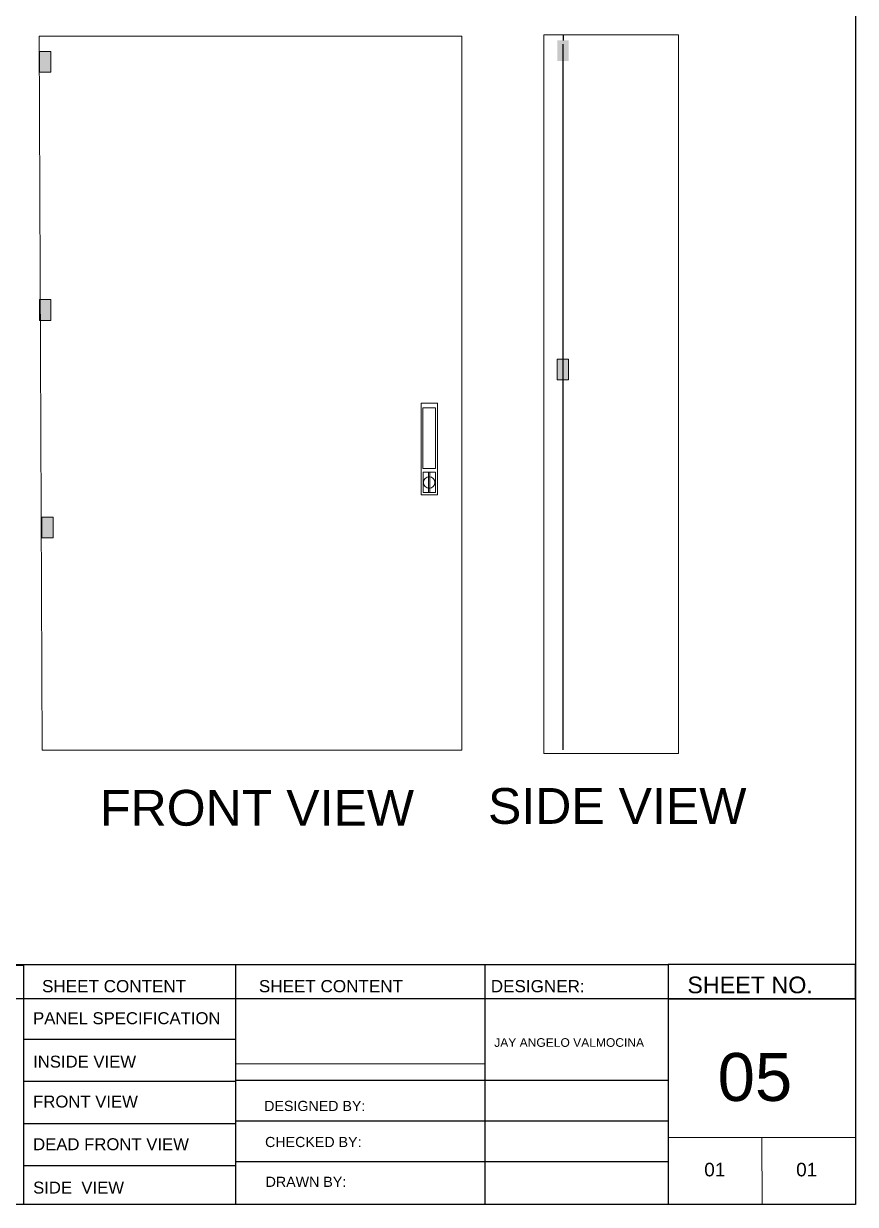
# Model space of a CAD drawing. Header units: inches. Extents: x 18739 to 22272, y 3658 to 7913.
# Drawn here: x 21909.2 to 21995.3, y 5036.1 to 5158.3 of the extents above; entities that cross this region are included whole.
import ezdxf

# ---------------------------------------------------------------- set-up
doc = ezdxf.new("R2010")
doc.units = ezdxf.units.IN
doc.header["$MEASUREMENT"] = 0
doc.layers.add('DOOR', color=1, linetype='Continuous')
doc.layers.add('ENCLOSRURE', color=7, linetype='Continuous', lineweight=20)
doc.styles.get("Standard").update_dxf_attribs({"font": 'arial.ttf'})
doc.styles.add('style2', font='swissk.ttf')

msp = doc.modelspace()

# ---------------------------------------------------------------- hatches: boundary and pattern name
at = {"layer": 'ENCLOSRURE'}
h = msp.add_hatch(color=0, dxfattribs=at)
h.dxf.hatch_style = 1
h.paths.add_polyline_path([(21965.61541, 5156.61349), (21964.44847, 5156.61349), (21964.44847, 5154.44775), (21965.61541, 5154.44775)])
h = msp.add_hatch(color=0, dxfattribs=at)
h.dxf.hatch_style = 1
h.paths.add_polyline_path([(21912.02189, 5155.4573), (21910.85422, 5155.4573), (21910.85422, 5153.29155), (21912.02189, 5153.29155)])
h = msp.add_hatch(color=0, dxfattribs=at)
h.dxf.hatch_style = 1
h.paths.add_polyline_path([(21912.02189, 5129.76126), (21910.85422, 5129.76126), (21910.85422, 5127.59552), (21912.02189, 5127.59552)])
h = msp.add_hatch(color=0, dxfattribs=at)
h.dxf.hatch_style = 1
h.paths.add_polyline_path([(21965.61541, 5123.595), (21964.44847, 5123.595), (21964.44847, 5121.42925), (21965.61541, 5121.42925)])
h = msp.add_hatch(color=0, dxfattribs=at)
h.dxf.hatch_style = 1
h.paths.add_polyline_path([(21912.27467, 5107.2359), (21911.107, 5107.2359), (21911.107, 5105.07016), (21912.27467, 5105.07016)])

# ---------------------------------------------------------------- linework, layer by layer
for p, q in [((21965.04445, 5157.16471), (21965.04445, 5156.59416)), ((21728.08356, 5060.89222, 0.00935), (21975.93116, 5060.89222, 0.00935)), ((21931.18886, 5036.06926, 0.01028), (21931.18886, 5060.83315, 0.01028)), ((21956.97741, 5036.06926, 0.01028), (21956.97741, 5060.83315, 0.01028)), ((21975.93116, 5060.89222, 0.01028), (21975.93116, 5036.07519, 0.01028)), ((21995.19347, 5057.34256, 0.01028), (21796.87144, 5057.34254, -0.00122)), ((21931.18886, 5053.13758, 77.40414), (21909.2127, 5053.13758, 77.40583)), ((21931.18886, 5048.78037, 77.40414), (21909.2127, 5048.78037, 77.40583)), ((21975.93116, 5048.9123, 0.00863), (21931.18886, 5048.9123, 0.01028)), ((21975.93116, 5044.69716, 0.00863), (21931.19379, 5044.69716, 0.01028)), ((21931.18886, 5044.42316, 77.40414), (21909.2127, 5044.42316, 77.40583)), ((21931.18886, 5040.06595, 77.40414), (21909.2127, 5040.06595, 77.40583)), ((21975.93116, 5040.48203, 0.00863), (21931.18886, 5040.48203, 0.01027))]:
    msp.add_line(p, q)
at = {"color": 0}
msp.add_line((21965.0058, 5156.18419), (21965.0058, 5083.12848), dxfattribs=at)
at = {"elevation": 0.01028}
for points in [[(21728.08356, 5036.06926), (21728.08356, 5243.87434), (21995.29541, 5243.87434), (21995.29541, 5036.06926)], [(21909.2127, 5036.06926), (21842.61951, 5036.06926), (21842.61951, 5060.83315), (21909.2127, 5060.83315)], [(21975.93116, 5057.34256), (21995.29541, 5057.33023), (21995.29541, 5060.91489), (21975.93116, 5060.89222)]]:
    msp.add_lwpolyline(points, close=True, dxfattribs=at)
at = {"layer": 'ENCLOSRURE', "color": 0}
for p, q in [((21931.18886, 5050.63139), (21956.97741, 5050.63139)), ((21975.93116, 5042.9951), (21995.29541, 5042.9951)), ((21985.61329, 5042.9951), (21985.63784, 5036.06926, 0.01028))]:
    msp.add_line(p, q, dxfattribs=at)
at = {"layer": 'ENCLOSRURE'}
for points in [[(21910.83302, 5157.0293), (21954.55208, 5157.0293), (21954.55208, 5083.08581), (21911.12168, 5083.08581)], [(21963.0678, 5157.16169), (21976.97713, 5157.16169), (21976.97713, 5082.75055), (21963.0678, 5082.75055)]]:
    msp.add_lwpolyline(points, close=True, dxfattribs=at)
at = {"layer": 'ENCLOSRURE', "color": 0}
for points in [[(21910.85422, 5155.4573), (21912.02399, 5155.4573), (21912.02399, 5153.29155), (21910.85422, 5153.29155)], [(21910.85422, 5129.76126), (21912.02399, 5129.76126), (21912.02399, 5127.59552), (21910.85422, 5127.59552)], [(21964.44847, 5123.595), (21965.61541, 5123.595), (21965.61541, 5121.42925), (21964.44847, 5121.42925)], [(21911.107, 5107.2359), (21912.27677, 5107.2359), (21912.27677, 5105.07016), (21911.107, 5105.07016)]]:
    msp.add_lwpolyline(points, close=True, dxfattribs=at)
at = {"layer": 'ENCLOSRURE', "color": 7}
msp.add_lwpolyline([(21950.34192, 5119.01894), (21952.04385, 5119.01894), (21952.04385, 5109.52074), (21950.34192, 5109.52074)], close=True, dxfattribs=at)
at = {"layer": 'ENCLOSRURE', "color": 8}
for points in [[(21950.5255, 5118.54028), (21951.85461, 5118.54028), (21951.85461, 5112.25925), (21950.5255, 5112.25925)], [(21950.55732, 5111.89537), (21951.85225, 5111.89537), (21951.85225, 5109.78469), (21950.55732, 5109.78469)], [(21951.10487, 5111.88857), (21951.24844, 5111.88857), (21951.24844, 5109.79201), (21951.10487, 5109.79201)]]:
    msp.add_lwpolyline(points, close=True, dxfattribs=at)
at = {"layer": 'ENCLOSRURE', "color": 9}
msp.add_circle((21951.19112, 5110.81417), 0.5902, dxfattribs=at)

# ---------------------------------------------------------------- texts
at = {"color": 0}
msp.add_text('SHEET NO.', height=1.724581, dxfattribs=at).set_placement((21977.90901, 5057.93105, 335.18722))
at = {"attachment_point": 1}
for s, width, gutter_width, insert, char_height in [('FRONT VIEW', 54.121808, 23.56707, (21917.11927, 5078.98702), 3.70656), ('SIDE VIEW', 54.121808, 23.56707, (21957.26952, 5079.17816), 3.70656), ('DESIGNED BY:', 91.7572825, 1, (21934.11201, 5046.78901, 0.01028), 1.0537831), ('CHECKED BY:', 91.7572825, 1, (21934.2009, 5043.05487, 0.01028), 1.0537831), ('DRAWN BY:', 91.7572825, 1, (21934.25928, 5038.93185, 0.01028), 1.053783)]:
    msp.add_mtext_dynamic_manual_height_columns(s, width=width, gutter_width=gutter_width, heights=[0.83509], dxfattribs=dict(at, insert=insert, char_height=char_height))
at = {"color": 0, "attachment_point": 1}
for s, width, insert, char_height in [('SHEET CONTENT', 70.8771784, (21911.11692, 5059.29741, 0.01028), 1.2645397), ('SHEET CONTENT', 70.8771784, (21933.56001, 5059.29741, 0.01028), 1.2645397), ('DESIGNER:', 40.9522683, (21957.56059, 5059.29741, 0.01028), 1.26454)]:
    msp.add_mtext_dynamic_manual_height_columns(s, width=width, gutter_width=1, heights=[0.83509], dxfattribs=dict(at, insert=insert, char_height=char_height))
at = {"layer": 'DOOR', "color": 253, "lineweight": 0, "style": 'style2'}
msp.add_text('05', height=4.965208, dxfattribs=at).set_placement((21981.04141, 5046.77889, -59.30362))
at = {"layer": 'ENCLOSRURE', "color": 0}
for s, height, p in [('PANEL SPECIFICATION', 1.2370564, (21910.19344, 5054.7285)), ('INSIDE VIEW', 1.2370564, (21910.19344, 5050.23157)), ('FRONT VIEW', 1.237056, (21910.19344, 5046.09807)), ('DEAD FRONT VIEW', 1.2370564, (21910.19344, 5041.6795)), ('01', 1.401898, (21979.65301, 5038.97135)), ('01', 1.401898, (21989.16673, 5038.97135)), ('SIDE  VIEW', 1.237056, (21910.19344, 5037.18966))]:
    msp.add_text(s, height=height, dxfattribs=at).set_placement(p)
at = {"layer": 'ENCLOSRURE', "color": 0, "style": 'style2'}
msp.add_text('JAY ANGELO VALMOCINA', height=0.8920085, dxfattribs=at).set_placement((21957.91745, 5052.38275))

doc.saveas('drawing.dxf')
